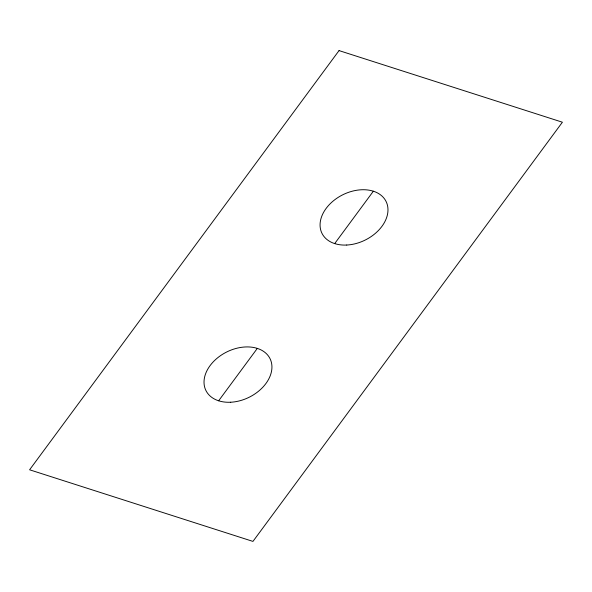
<?xml version="1.0" encoding="UTF-8"?>
<svg xmlns="http://www.w3.org/2000/svg" width="592" height="592" viewBox="0 0 592 592"><rect width="100%" height="100%" fill="white"/><g stroke="black" fill="none" stroke-linecap="round" stroke-linejoin="round"><path stroke-width="0.89" d="M218.64 400.799L257.32 348.399M334.68 243.601L373.36 191.201M339.046 50.594L29.6 469.789L252.954 541.406L562.4 122.211L339.046 50.594M230.695 402.234A35.801 25.271 -26.5 0 0 270.352 359.337A35.801 25.271 -26.5 0 0 212.891 362.23A35.801 25.271 -26.5 0 0 230.695 402.234M346.734 245.036A35.801 25.271 -26.5 0 0 386.391 202.138A35.801 25.271 -26.5 0 0 328.937 205.032A35.801 25.271 -26.5 0 0 346.734 245.036"/></g></svg>
